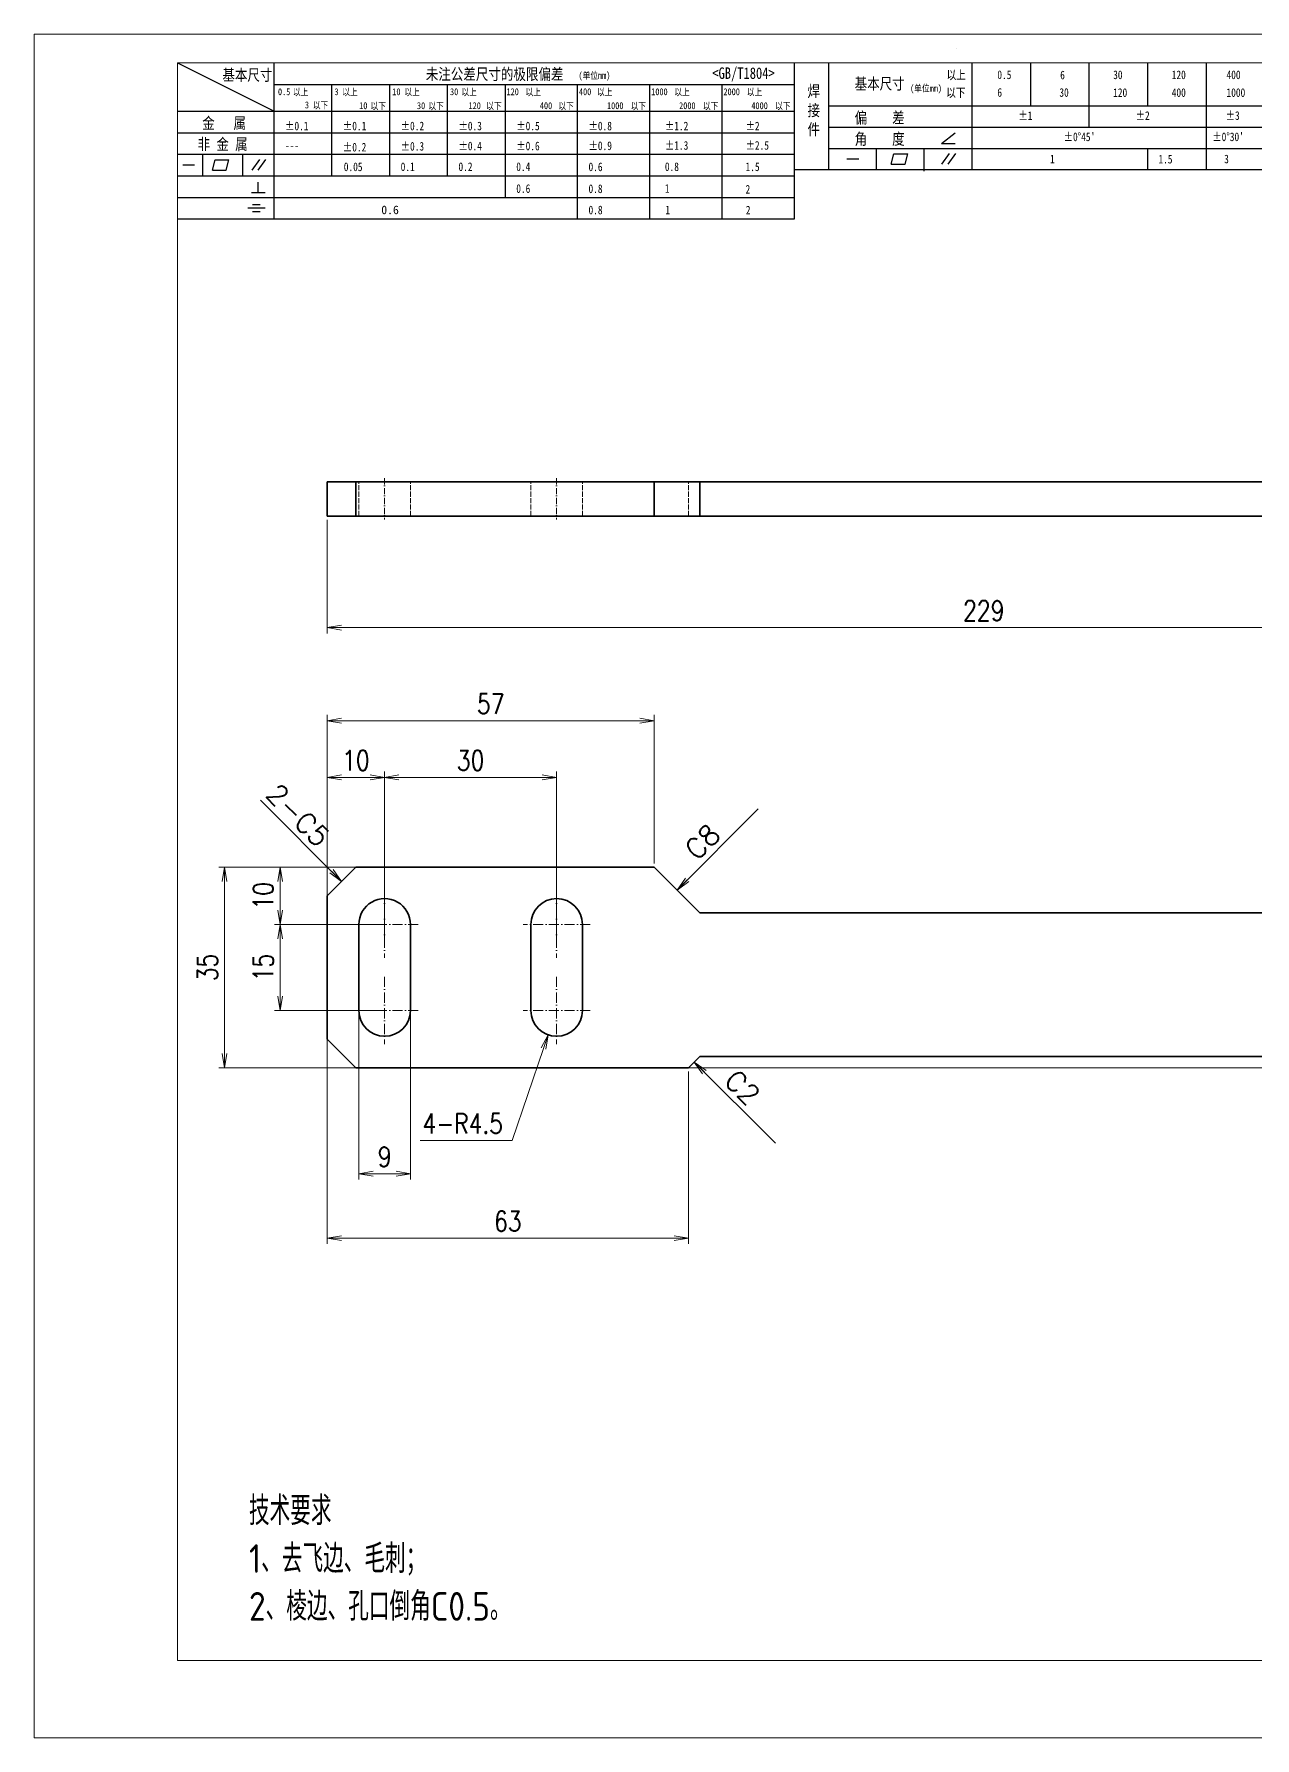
# Model space of a CAD drawing. Header units: millimetres. Extents: x -50143 to 104182, y -50696 to 54072.
# Drawn here: x -47467.5 to -47254.5, y 53477.5 to 53774.5 of the extents above; entities that cross this region are included whole.
import ezdxf
from ezdxf.enums import TextEntityAlignment as Align

# ---------------------------------------------------------------- set-up
doc = ezdxf.new("R2010")
doc.units = ezdxf.units.MM
doc.header["$LTSCALE"] = 0.5
doc.linetypes.add('DASHDOT', pattern=[18.5, 12, -3, 0.5, -3])
doc.linetypes.add('DASHED', pattern=[15, 12, -3])
for name, color, linetype, lineweight in [('DIM', 3, 'Continuous', 13), ('图框', 7, 'Continuous', 18), ('标注线', 3, 'Continuous', 18), ('细实线', 3, 'Continuous', 18)]:
    doc.layers.add(name, color=color, linetype=linetype, lineweight=lineweight)
doc.layers.add('图\\M+19E79\\M+195B6\\M+18E9A', color=7, linetype='Continuous')
doc.layers.add('打印', color=7, linetype='Continuous', lineweight=15, plot=False)
doc.layers.add('打印-禁用', color=7, linetype='Continuous', lineweight=15, plot=False)
doc.styles.add('DIM', font='romans.shx', dxfattribs={"width": 0.8, "bigfont": 'bigfont.shx'})
doc.styles.add('国标', font='simfang.ttf', dxfattribs={"width": 0.8})
doc.styles.add('机械长仿宋', font='gbenor.shx', dxfattribs={"height": 1, "bigfont": 'gbcbig.shx'})
doc.dimstyles.new('DEH 1-1$0', dxfattribs={"dimtxt": 3.5, "dimasz": 2.5, "dimexe": 1, "dimexo": 0.625, "dimgap": 1.2, "dimtad": 1, "dimzin": 9, "dimdsep": 46, "dimtxsty": 'DIM', "dimblk": 'OPEN', "dimcen": 0, "dimclrd": 8, "dimclre": 8, "dimclrt": 2, "dimazin": 2, "dimtfac": 0.5, "dimtmove": 0, "dimatfit": 3, "dimldrblk": 'OPEN', "dimfxl": 0, "dimtolj": 2, "dimlwd": 18, "dimlwe": 18, "dimarcsym": 0})
doc.dimstyles.new('DEH 1-1$4', dxfattribs={"dimtxt": 3.5, "dimasz": 2.5, "dimexe": 1, "dimexo": 0.625, "dimgap": 1.2, "dimtad": 1, "dimtoh": 1, "dimdsep": 46, "dimtxsty": 'DIM', "dimblk": 'OPEN', "dimcen": 0, "dimclrd": 8, "dimclre": 8, "dimclrt": 2, "dimazin": 2, "dimtfac": 0.5, "dimtofl": 0, "dimtmove": 0, "dimatfit": 3, "dimldrblk": 'OPEN', "dimfxl": 0, "dimtolj": 2, "dimlwd": 18, "dimlwe": 18, "dimarcsym": 0})
doc.dimstyles.new('LAM1-1', dxfattribs={"dimtxt": 3.5, "dimasz": 2.5, "dimexe": 1, "dimexo": 0.625, "dimgap": 1.2, "dimtad": 3, "dimdsep": 46, "dimtxsty": 'DIM', "dimblk": 'OPEN', "dimcen": 0, "dimclrd": 3, "dimclre": 3, "dimclrt": 2, "dimazin": 2, "dimtfac": 0.5, "dimtmove": 0, "dimatfit": 3, "dimldrblk": 'OPEN', "dimfxl": 0, "dimlwd": 13, "dimlwe": 13, "dimarcsym": 0})

# ---------------------------------------------------------------- blocks, each defined once
blk = doc.blocks.new('GZDEH零件A3图框V01版')
at = {"layer": '图\\M+19E79\\M+195B6\\M+18E9A', "color": 9}
for p, q in [((2882.49, -1554.46), (2899.37, -1562.92)), ((2899.37, -1581.67), (2899.37, -1554.46)), ((2990.09, -1581.67), (2990.09, -1554.46)), ((2996.09, -1573.08), (2996.09, -1554.46)), ((3021.09, -1561.98), (3021.09, -1554.46)), ((3031.31, -1561.98), (3031.31, -1554.46)), ((3041.53, -1561.98), (3041.53, -1554.46)), ((3051.75, -1561.98), (3051.75, -1554.46)), ((3061.98, -1561.98), (3061.98, -1554.46)), ((2899.37, -1558.24), (2990.09, -1558.24)), ((2909.45, -1574.17), (2909.45, -1558.24)), ((2919.53, -1574.17), (2919.53, -1558.24)), ((2929.61, -1574.17), (2929.61, -1558.24)), ((2939.69, -1577.92), (2939.69, -1558.24)), ((2952.29, -1581.67), (2952.29, -1558.24)), ((2964.89, -1581.67), (2964.89, -1558.24)), ((2977.49, -1581.67), (2977.49, -1558.24)), ((2996.09, -1561.98), (3113.09, -1561.98)), ((3021.09, -1573.08), (3021.09, -1561.98)), ((3041.53, -1565.68), (3041.53, -1561.98)), ((3061.98, -1573.08), (3061.98, -1561.98)), ((2882.49, -1562.92), (2990.09, -1562.92)), ((2882.49, -1566.67), (2990.09, -1566.67)), ((2996.09, -1565.68), (3113.09, -1565.68)), ((3015.75, -1568.51), (3018.15, -1566.66)), ((2882.49, -1570.42), (2990.09, -1570.42)), ((2886.92, -1574.12), (2886.92, -1570.42)), ((2893.91, -1574.12), (2893.91, -1570.42)), ((2996.09, -1569.38), (3113.09, -1569.38)), ((3004.42, -1573.08), (3004.42, -1569.38)), ((3006.97, -1572.12), (3007.45, -1570.33)), ((3007.45, -1570.33), (3009.86, -1570.33)), ((3009.39, -1572.12), (3009.86, -1570.33)), ((3012.75, -1573.08), (3012.75, -1569.38)), ((3015.75, -1568.51), (3018.15, -1568.51)), ((3015.81, -1572.12), (3017.15, -1570.26)), ((3016.89, -1572.12), (3018.23, -1570.26)), ((3051.75, -1573.08), (3051.75, -1569.38)), ((2883.43, -1572.27), (2885.49, -1572.27)), ((2888.59, -1573.16), (2889.07, -1571.37)), ((2888.59, -1573.16), (2891, -1573.16)), ((2889.07, -1571.37), (2891.48, -1571.37)), ((2891, -1573.16), (2891.48, -1571.37)), ((2895.52, -1573.16), (2896.85, -1571.3)), ((2896.6, -1573.16), (2897.94, -1571.3)), ((2990.09, -1573.08), (3113.09, -1573.08)), ((2999.26, -1571.23), (3001.32, -1571.23)), ((3006.97, -1572.12), (3009.39, -1572.12)), ((3012.75, -1573.33), (3012.75, -1573.08)), ((2882.49, -1574.17), (2990.09, -1574.17)), ((2895.42, -1577.05), (2897.81, -1577.05)), ((2896.58, -1577.05), (2896.58, -1575.28)), ((2882.49, -1577.92), (2990.09, -1577.92)), ((2894.79, -1579.77), (2897.77, -1579.77)), ((2895.57, -1579.17), (2896.92, -1579.17)), ((2882.49, -1581.67), (2990.09, -1581.67)), ((2895.57, -1580.37), (2896.93, -1580.37))]:
    blk.add_line(p, q, dxfattribs=at)
at = {"layer": '图框', "linetype": 'Continuous'}
for p, q in [((2882.49, -1554.46), (2882.49, -1832.96)), ((3272.49, -1554.46), (2882.49, -1554.46)), ((2882.49, -1832.96), (3272.49, -1832.96))]:
    blk.add_line(p, q, dxfattribs=at)
at = {"layer": '打印-禁用', "linetype": 'Continuous'}
for p, q in [((2857.49, -1549.46), (2857.49, -1846.46)), ((3277.49, -1549.46), (2857.49, -1549.46)), ((2857.49, -1846.46), (3277.49, -1846.46))]:
    blk.add_line(p, q, dxfattribs=at)
at = {"layer": '图\\M+19E79\\M+195B6\\M+18E9A', "color": 9, "style": '国标', "width": 0.8}
for s, height, p in [('基本尺寸', 2, (2890.33, -1557.58)), ('未注公差尺寸的极限偏差', 2, (2925.81, -1557.44)), ('<GB/T1804>', 2, (2975.78, -1557.27)), ('以上', 1.5, (3016.64, -1557.33)), ('0.5', 1.5, (3025.49, -1557.3)), ('6', 1.5, (3036.45, -1557.34)), ('30', 1.5, (3045.69, -1557.31)), ('120', 1.5, (3055.91, -1557.31)), ('400', 1.5, (3065.46, -1557.31)), ('30', 1.2, (2930.04, -1560.11)), ('基本尺寸', 2, (3000.6, -1559.1)), ('以下', 1.5, (3016.58, -1560.43)), ('6', 1.5, (3025.49, -1560.38)), ('30', 1.5, (3036.31, -1560.39)), ('120', 1.5, (3045.69, -1560.41)), ('400', 1.5, (3055.91, -1560.41)), ('1000', 1.5, (3065.46, -1560.41)), ('金   属', 2, (2886.82, -1565.98)), ('±0.1', 1.5, (2901.27, -1566.23)), ('±0.1', 1.5, (2911.35, -1566.23)), ('±0.2', 1.5, (2921.43, -1566.23)), ('±0.3', 1.5, (2931.51, -1566.23)), ('±0.5', 1.5, (2941.59, -1566.23)), ('±0.8', 1.5, (2954.19, -1566.23)), ('±1.2', 1.5, (2967.51, -1566.23)), ('±2', 1.5, (2981.58, -1566.23)), ('偏    差', 2, (3000.6, -1565.04)), ('±1', 1.5, (3029.16, -1564.42)), ('±2', 1.5, (3049.61, -1564.42)), ('±3', 1.5, (3065.3, -1564.42)), ('非 金 属', 2, (2886.02, -1569.65)), ('±0.3', 1.5, (2921.43, -1569.77)), ('±0.4', 1.5, (2931.51, -1569.71)), ('±0.6', 1.5, (2941.59, -1569.71)), ('±0.9', 1.5, (2954.19, -1569.68)), ('±1.3', 1.5, (2967.51, -1569.62)), ('±2.5', 1.5, (2981.58, -1569.61)), ('角    度', 2, (3000.6, -1568.74)), ("±0%%D45'", 1.5, (3037.06, -1568.12)), ("±0%%D30'", 1.5, (3062.98, -1568.12)), ('---', 1.5, (2901.27, -1569.65)), ('±0.2', 1.5, (2911.35, -1569.92)), ('1', 1.5, (3034.69, -1571.98)), ('1.5', 1.5, (3053.59, -1572.01)), ('3', 1.5, (3065.05, -1571.98)), ('0.1', 1.5, (2921.43, -1573.34)), ('0.2', 1.5, (2931.51, -1573.33)), ('0.4', 1.5, (2941.59, -1573.33)), ('0.6', 1.5, (2954.19, -1573.35)), ('0.8', 1.5, (2967.51, -1573.33)), ('1.5', 1.5, (2981.58, -1573.34)), ('0.6', 1.5, (2941.59, -1577.14)), ('0.8', 1.5, (2954.19, -1577.17)), ('1', 1.5, (2967.51, -1577.12)), ('2', 1.5, (2981.58, -1577.26)), ('0.8', 1.5, (2954.19, -1580.87)), ('1', 1.5, (2967.59, -1580.86)), ('2', 1.5, (2981.62, -1580.89))]:
    blk.add_text(s, height=height, dxfattribs=at).set_placement(p)
at = {"layer": '图\\M+19E79\\M+195B6\\M+18E9A', "color": 9, "lineweight": 15, "style": '国标', "width": 0.8}
for s, p in [('(单位mm)', (2952.44, -1557.27)), ('0.5', (2900.03, -1560.11)), ('以上', (2902.64, -1560.16)), ('3', (2909.88, -1560.11)), ('以上', (2911.25, -1560.16)), ('10', (2919.96, -1560.11)), ('以上', (2922.09, -1560.16)), ('以上', (2932.02, -1560.16)), ('120', (2939.88, -1560.11)), ('以上', (2943.21, -1560.16)), ('400', (2952.52, -1560.11)), ('以上', (2955.68, -1560.16)), ('1000', (2965.12, -1560.11)), ('以上', (2969.16, -1560.16)), ('2000', (2977.72, -1560.11)), ('以上', (2981.8, -1560.16)), ('(单位mm)', (3010.27, -1559.51)), ('3', (2904.73, -1562.41)), ('以下', (2906.1, -1562.46)), ('10', (2914.19, -1562.54)), ('以下', (2916.18, -1562.59)), ('30', (2924.27, -1562.54)), ('以下', (2926.26, -1562.59)), ('120', (2933.26, -1562.54)), ('以下', (2936.34, -1562.59)), ('400', (2945.7, -1562.54)), ('以下', (2948.94, -1562.59)), ('1000', (2957.41, -1562.54)), ('以下', (2961.54, -1562.59)), ('2000', (2969.99, -1562.54)), ('以下', (2974.14, -1562.59)), ('4000', (2982.59, -1562.54)), ('以下', (2986.74, -1562.59))]:
    blk.add_text(s, height=1.2, dxfattribs=at).set_placement(p)
at = {"layer": '图\\M+19E79\\M+195B6\\M+18E9A', "color": 9, "lineweight": 13, "style": '国标'}
blk.add_text('0.6', height=1.5, dxfattribs=at).set_placement((2918.05, -1580.85))
at = {"layer": '图\\M+19E79\\M+195B6\\M+18E9A', "color": 9, "insert": (2992.39, -1558.41), "char_height": 2, "width": 3.1877, "attachment_point": 1, "style": '国标'}
blk.add_mtext('焊\\P接\\P件', dxfattribs=at)
at = {"layer": '图\\M+19E79\\M+195B6\\M+18E9A', "color": 9, "insert": (2911.51, -1573.37), "char_height": 1.5, "attachment_point": 7, "style": '国标'}
blk.add_mtext_dynamic_manual_height_columns('0.05', width=5.1982, gutter_width=12.5, heights=[0], dxfattribs=at)
blk = doc.blocks.new('DEH A3')
at = {"layer": '图框'}
blk.add_blockref('GZDEH零件A3图框V01版', (-2857.49, 1846.46), dxfattribs=at)
blk = doc.blocks.new('_Open')
at = {"color": 0, "linetype": 'ByBlock', "lineweight": -2}
for p, q in [((-1, 0.17), (0, 0)), ((-1, -0.17), (0, 0)), ((0, 0), (-1, 0))]:
    blk.add_line(p, q, dxfattribs=at)
blk = doc.blocks.new('*D476')
at = {"layer": 'Defpoints', "color": 0, "transparency": 16777216}
for p in [(-47187.33, 53705.91), (-47416.33, 53690.53), (-47187.33, 53671.09)]:
    blk.add_point(p, dxfattribs=at)
at = {"layer": '标注线', "color": 8, "lineweight": 18, "transparency": 16777216}
for p, q in [((-47187.33, 53705.29), (-47187.33, 53670.09)), ((-47416.33, 53689.9), (-47416.33, 53670.09)), ((-47413.83, 53671.09), (-47189.83, 53671.09))]:
    blk.add_line(p, q, dxfattribs=at)
at = {"layer": '标注线', "color": 8, "lineweight": 18, "transparency": 16777216, "xscale": 2.5, "yscale": 2.5, "zscale": 2.5, "rotation": 180}
blk.add_blockref('_Open', (-47416.33, 53671.09), dxfattribs=at)
at = {"layer": '标注线', "color": 8, "lineweight": 18, "transparency": 16777216, "xscale": 2.5, "yscale": 2.5, "zscale": 2.5}
blk.add_blockref('_Open', (-47187.33, 53671.09), dxfattribs=at)
at = {"layer": '标注线', "color": 2, "transparency": 16777216, "insert": (-47301.83, 53674.04), "char_height": 3.5, "attachment_point": 5, "style": 'DIM'}
blk.add_mtext('\\A2;229', dxfattribs=at)
blk = doc.blocks.new('*D480')
at = {"layer": 'Defpoints', "color": 0, "transparency": 16777216}
for p in [(-47434.26, 53629.35), (-47391.54, 53629.35), (-47398.96, 53594.35)]:
    blk.add_point(p, dxfattribs=at)
at = {"layer": '标注线', "color": 8, "lineweight": 18, "transparency": 16777216}
for p, q in [((-47392.17, 53629.35), (-47435.26, 53629.35)), ((-47434.26, 53596.85), (-47434.26, 53626.85)), ((-47399.59, 53594.35), (-47435.26, 53594.35))]:
    blk.add_line(p, q, dxfattribs=at)
at = {"layer": '标注线', "color": 8, "lineweight": 18, "transparency": 16777216, "xscale": 2.5, "yscale": 2.5, "zscale": 2.5}
for p, rotation in [((-47434.26, 53629.35), 90), ((-47434.26, 53594.35), 270)]:
    blk.add_blockref('_Open', p, dxfattribs=dict(at, rotation=rotation))
at = {"layer": '标注线', "color": 2, "transparency": 16777216, "insert": (-47437.21, 53611.85), "char_height": 3.5, "attachment_point": 5, "rotation": 90, "style": 'DIM'}
blk.add_mtext('\\A2;35', dxfattribs=at)
blk = doc.blocks.new('*D481')
at = {"layer": 'Defpoints', "color": 0, "transparency": 16777216}
for p in [(-47424.54, 53629.35), (-47400.75, 53629.35), (-47406.33, 53619.35)]:
    blk.add_point(p, dxfattribs=at)
at = {"layer": '标注线', "color": 8, "lineweight": 18, "transparency": 16777216}
for p, q in [((-47401.37, 53629.35), (-47425.54, 53629.35)), ((-47424.54, 53621.85), (-47424.54, 53626.85)), ((-47406.95, 53619.35), (-47425.54, 53619.35))]:
    blk.add_line(p, q, dxfattribs=at)
at = {"layer": '标注线', "color": 8, "lineweight": 18, "transparency": 16777216, "xscale": 2.5, "yscale": 2.5, "zscale": 2.5}
for p, rotation in [((-47424.54, 53629.35), 90), ((-47424.54, 53619.35), 270)]:
    blk.add_blockref('_Open', p, dxfattribs=dict(at, rotation=rotation))
at = {"layer": '标注线', "color": 2, "transparency": 16777216, "insert": (-47427.49, 53624.35), "char_height": 3.5, "attachment_point": 5, "rotation": 90, "style": 'DIM'}
blk.add_mtext('\\A2;10', dxfattribs=at)
blk = doc.blocks.new('*D482')
at = {"layer": 'Defpoints', "color": 0, "transparency": 16777216}
for p in [(-47406.33, 53619.35), (-47424.54, 53604.35), (-47406.33, 53604.35)]:
    blk.add_point(p, dxfattribs=at)
at = {"layer": '标注线', "color": 8, "lineweight": 18, "transparency": 16777216}
for p, q in [((-47406.95, 53619.35), (-47425.54, 53619.35)), ((-47424.54, 53616.85), (-47424.54, 53606.85)), ((-47406.95, 53604.35), (-47425.54, 53604.35))]:
    blk.add_line(p, q, dxfattribs=at)
at = {"layer": '标注线', "color": 8, "lineweight": 18, "transparency": 16777216, "xscale": 2.5, "yscale": 2.5, "zscale": 2.5}
for p, rotation in [((-47424.54, 53619.35), 90), ((-47424.54, 53604.35), 270)]:
    blk.add_blockref('_Open', p, dxfattribs=dict(at, rotation=rotation))
at = {"layer": '标注线', "color": 2, "transparency": 16777216, "insert": (-47427.49, 53611.85), "char_height": 3.5, "attachment_point": 5, "rotation": 90, "style": 'DIM'}
blk.add_mtext('\\A2;15', dxfattribs=at)
blk = doc.blocks.new('*D483')
at = {"layer": 'Defpoints', "color": 0, "transparency": 16777216}
for p in [(-47416.33, 53644.99), (-47416.33, 53614.76), (-47406.33, 53614.76)]:
    blk.add_point(p, dxfattribs=at)
at = {"layer": '标注线', "color": 8, "lineweight": 18, "transparency": 16777216}
for p, q in [((-47416.33, 53615.39), (-47416.33, 53645.99)), ((-47408.83, 53644.99), (-47413.83, 53644.99)), ((-47406.33, 53615.39), (-47406.33, 53645.99))]:
    blk.add_line(p, q, dxfattribs=at)
at = {"layer": '标注线', "color": 8, "lineweight": 18, "transparency": 16777216, "xscale": 2.5, "yscale": 2.5, "zscale": 2.5, "rotation": 180}
blk.add_blockref('_Open', (-47416.33, 53644.99), dxfattribs=at)
at = {"layer": '标注线', "color": 8, "lineweight": 18, "transparency": 16777216, "xscale": 2.5, "yscale": 2.5, "zscale": 2.5}
blk.add_blockref('_Open', (-47406.33, 53644.99), dxfattribs=at)
at = {"layer": '标注线', "color": 2, "transparency": 16777216, "insert": (-47411.33, 53647.94), "char_height": 3.5, "attachment_point": 5, "style": 'DIM'}
blk.add_mtext('\\A2;10', dxfattribs=at)
blk = doc.blocks.new('*D484')
at = {"layer": 'Defpoints', "color": 0, "transparency": 16777216}
for p in [(-47376.33, 53644.99), (-47406.33, 53614.76), (-47376.33, 53614.76)]:
    blk.add_point(p, dxfattribs=at)
at = {"layer": '标注线', "color": 8, "lineweight": 18, "transparency": 16777216}
for p, q in [((-47406.33, 53615.39), (-47406.33, 53645.99)), ((-47403.83, 53644.99), (-47378.83, 53644.99)), ((-47376.33, 53615.39), (-47376.33, 53645.99))]:
    blk.add_line(p, q, dxfattribs=at)
at = {"layer": '标注线', "color": 8, "lineweight": 18, "transparency": 16777216, "xscale": 2.5, "yscale": 2.5, "zscale": 2.5, "rotation": 180}
blk.add_blockref('_Open', (-47406.33, 53644.99), dxfattribs=at)
at = {"layer": '标注线', "color": 8, "lineweight": 18, "transparency": 16777216, "xscale": 2.5, "yscale": 2.5, "zscale": 2.5}
blk.add_blockref('_Open', (-47376.33, 53644.99), dxfattribs=at)
at = {"layer": '标注线', "color": 2, "transparency": 16777216, "insert": (-47391.33, 53647.94), "char_height": 3.5, "attachment_point": 5, "style": 'DIM'}
blk.add_mtext('\\A2;30', dxfattribs=at)
blk = doc.blocks.new('*D486')
at = {"layer": 'Defpoints', "color": 0, "transparency": 16777216}
for p in [(-47360.07, 53594.35), (-47334.54, 53596.35), (-47167.52, 53594.35)]:
    blk.add_point(p, dxfattribs=at)
at = {"layer": '标注线', "color": 8, "lineweight": 18, "transparency": 16777216}
for p, q in [((-47167.52, 53598.85), (-47167.52, 53601.35)), ((-47359.44, 53594.35), (-47166.52, 53594.35)), ((-47333.92, 53596.35), (-47166.52, 53596.35)), ((-47167.52, 53596.35), (-47167.52, 53594.35)), ((-47167.52, 53591.85), (-47167.52, 53585.08))]:
    blk.add_line(p, q, dxfattribs=at)
at = {"layer": '标注线', "color": 8, "lineweight": 18, "transparency": 16777216, "xscale": 2.5, "yscale": 2.5, "zscale": 2.5}
for p, rotation in [((-47167.52, 53596.35), 270), ((-47167.52, 53594.35), 90)]:
    blk.add_blockref('_Open', p, dxfattribs=dict(at, rotation=rotation))
at = {"layer": '标注线', "color": 2, "transparency": 16777216, "insert": (-47170.47, 53587.22), "char_height": 3.5, "attachment_point": 5, "rotation": 90, "style": 'DIM'}
blk.add_mtext('\\A2;2', dxfattribs=at)
blk = doc.blocks.new('*D487')
at = {"layer": 'Defpoints', "color": 0, "transparency": 16777216}
for p in [(-47416.33, 53654.86), (-47359.33, 53629.35), (-47416.33, 53621.59)]:
    blk.add_point(p, dxfattribs=at)
at = {"layer": '标注线', "color": 8, "lineweight": 18, "transparency": 16777216}
for p, q in [((-47416.33, 53622.21), (-47416.33, 53655.86)), ((-47361.83, 53654.86), (-47413.83, 53654.86)), ((-47359.33, 53629.97), (-47359.33, 53655.86))]:
    blk.add_line(p, q, dxfattribs=at)
at = {"layer": '标注线', "color": 8, "lineweight": 18, "transparency": 16777216, "xscale": 2.5, "yscale": 2.5, "zscale": 2.5, "rotation": 180}
blk.add_blockref('_Open', (-47416.33, 53654.86), dxfattribs=at)
at = {"layer": '标注线', "color": 8, "lineweight": 18, "transparency": 16777216, "xscale": 2.5, "yscale": 2.5, "zscale": 2.5}
blk.add_blockref('_Open', (-47359.33, 53654.86), dxfattribs=at)
at = {"layer": '标注线', "color": 2, "transparency": 16777216, "insert": (-47387.83, 53657.81), "char_height": 3.5, "attachment_point": 5, "style": 'DIM'}
blk.add_mtext('\\A2;57', dxfattribs=at)
blk = doc.blocks.new('*D488')
at = {"layer": 'Defpoints', "color": 0, "transparency": 16777216}
for p in [(-47416.33, 53601.2), (-47353.33, 53594.35), (-47416.33, 53564.67)]:
    blk.add_point(p, dxfattribs=at)
at = {"layer": '标注线', "color": 8, "lineweight": 18, "transparency": 16777216}
for p, q in [((-47416.33, 53600.58), (-47416.33, 53563.67)), ((-47353.33, 53593.72), (-47353.33, 53563.67)), ((-47355.83, 53564.67), (-47413.83, 53564.67))]:
    blk.add_line(p, q, dxfattribs=at)
at = {"layer": '标注线', "color": 8, "lineweight": 18, "transparency": 16777216, "xscale": 2.5, "yscale": 2.5, "zscale": 2.5, "rotation": 180}
blk.add_blockref('_Open', (-47416.33, 53564.67), dxfattribs=at)
at = {"layer": '标注线', "color": 8, "lineweight": 18, "transparency": 16777216, "xscale": 2.5, "yscale": 2.5, "zscale": 2.5}
blk.add_blockref('_Open', (-47353.33, 53564.67), dxfattribs=at)
at = {"layer": '标注线', "color": 2, "transparency": 16777216, "insert": (-47384.83, 53567.62), "char_height": 3.5, "attachment_point": 5, "style": 'DIM'}
blk.add_mtext('\\A2;63', dxfattribs=at)
blk = doc.blocks.new('*D489')
at = {"layer": 'Defpoints', "color": 0, "transparency": 16777216}
for p in [(-47410.83, 53609.15), (-47401.83, 53609.15), (-47401.83, 53575.9)]:
    blk.add_point(p, dxfattribs=at)
at = {"layer": '标注线', "color": 8, "lineweight": 18, "transparency": 16777216}
for p, q in [((-47410.83, 53608.52), (-47410.83, 53574.9)), ((-47401.83, 53608.52), (-47401.83, 53574.9)), ((-47408.33, 53575.9), (-47404.33, 53575.9))]:
    blk.add_line(p, q, dxfattribs=at)
at = {"layer": '标注线', "color": 8, "lineweight": 18, "transparency": 16777216, "xscale": 2.5, "yscale": 2.5, "zscale": 2.5, "rotation": 180}
blk.add_blockref('_Open', (-47410.83, 53575.9), dxfattribs=at)
at = {"layer": '标注线', "color": 8, "lineweight": 18, "transparency": 16777216, "xscale": 2.5, "yscale": 2.5, "zscale": 2.5}
blk.add_blockref('_Open', (-47401.83, 53575.9), dxfattribs=at)
at = {"layer": '标注线', "color": 2, "transparency": 16777216, "insert": (-47406.33, 53578.85), "char_height": 3.5, "attachment_point": 5, "style": 'DIM'}
blk.add_mtext('\\A2;9', dxfattribs=at)
blk = doc.blocks.new('*D495')
at = {"layer": 'Defpoints', "color": 0, "transparency": 16777216}
for p in [(-47376.33, 53604.35), (-47377.79, 53600.09)]:
    blk.add_point(p, dxfattribs=at)
at = {"layer": '标注线', "color": 8, "lineweight": 18, "transparency": 16777216}
for p, q in [((-47384.1, 53581.7), (-47378.6, 53597.73)), ((-47400.1, 53581.7), (-47384.1, 53581.7))]:
    blk.add_line(p, q, dxfattribs=at)
at = {"layer": '标注线', "color": 8, "lineweight": 18, "transparency": 16777216, "xscale": 2.5, "yscale": 2.5, "zscale": 2.5, "rotation": 71.0532924514282}
blk.add_blockref('_Open', (-47377.79, 53600.09), dxfattribs=at)
at = {"layer": '标注线', "color": 2, "transparency": 16777216, "insert": (-47392.7, 53584.65), "char_height": 3.5, "attachment_point": 5, "style": 'DIM'}
blk.add_mtext('\\A2;{\\Fromans,bigfont|c134;4-}R4.5', dxfattribs=at)
blk = doc.blocks.new('CHAMFER_DIM_R')
at = {"layer": 'DIM', "color": 2, "style": 'DIM'}
blk.add_attdef('000', text='', height=3.5, rotation=90, dxfattribs=at).set_placement((0, 6), align=Align.BOTTOM_LEFT)
at = {"layer": 'DIM'}
blk.add_leader([(0, 0), (0, 20)], dimstyle='LAM1-1', dxfattribs=at)
blk = doc.blocks.new('CHAMFER_DIM_L')
at = {"layer": 'DIM', "color": 2, "style": 'DIM'}
blk.add_attdef('000', text='', height=3.5, rotation=270, dxfattribs=at).set_placement((0, 7), align=Align.BOTTOM_RIGHT)
at = {"layer": 'DIM'}
blk.add_leader([(0, 0), (0, 20)], dimstyle='LAM1-1', dxfattribs=at)

msp = doc.modelspace()

# ---------------------------------------------------------------- linework, layer by layer
at = {"color": 7, "lineweight": 35, "ltscale": 0.125}
for p, q in [((-47411.327, 53696.527), (-47416.327, 53696.527)), ((-47411.327, 53690.527), (-47416.327, 53690.527))]:
    msp.add_line(p, q, dxfattribs=at)
at = {"color": 7, "lineweight": 35, "ltscale": 0.15}
for p, q in [((-47416.327, 53690.527), (-47416.327, 53696.527)), ((-47411.327, 53690.527), (-47411.327, 53696.527)), ((-47359.327, 53690.527), (-47359.327, 53696.527)), ((-47351.327, 53690.527), (-47351.327, 53696.527))]:
    msp.add_line(p, q, dxfattribs=at)
at = {"color": 7, "lineweight": 35}
for p, q in [((-47359.327, 53696.527), (-47411.327, 53696.527)), ((-47351.327, 53696.527), (-47196.327, 53696.527)), ((-47359.327, 53690.527), (-47411.327, 53690.527)), ((-47195.327, 53690.527), (-47351.327, 53690.527)), ((-47359.327, 53629.349), (-47411.327, 53629.349)), ((-47416.327, 53599.349), (-47416.327, 53624.349)), ((-47195.327, 53621.349), (-47351.327, 53621.349)), ((-47411.327, 53594.349), (-47353.327, 53594.349)), ((-47351.327, 53596.349), (-47195.327, 53596.349))]:
    msp.add_line(p, q, dxfattribs=at)
at = {"color": 1, "linetype": 'DASHED', "lineweight": 13, "ltscale": 0.15}
for p, q in [((-47411.327, 53696.527), (-47411.327, 53690.527)), ((-47410.827, 53690.527), (-47410.827, 53696.527)), ((-47401.827, 53690.527), (-47401.827, 53696.527)), ((-47380.827, 53690.527), (-47380.827, 53696.527)), ((-47371.827, 53690.527), (-47371.827, 53696.527)), ((-47353.327, 53690.527), (-47353.327, 53696.527)), ((-47351.327, 53696.527), (-47351.327, 53690.527))]:
    msp.add_line(p, q, dxfattribs=at)
at = {"color": 2, "linetype": 'DASHDOT', "lineweight": 13, "ltscale": 0.180011}
for p, q in [((-47406.327, 53697.127), (-47406.327, 53689.927)), ((-47376.327, 53697.127), (-47376.327, 53689.927))]:
    msp.add_line(p, q, dxfattribs=at)
at = {"color": 7, "lineweight": 35, "ltscale": 0.2}
for p, q in [((-47359.327, 53696.527), (-47351.327, 53696.527)), ((-47359.327, 53690.527), (-47351.327, 53690.527))]:
    msp.add_line(p, q, dxfattribs=at)
at = {"color": 7, "lineweight": 35, "ltscale": 0.176777}
for p, q in [((-47411.327, 53629.349), (-47416.327, 53624.349)), ((-47416.327, 53599.349), (-47411.327, 53594.349))]:
    msp.add_line(p, q, dxfattribs=at)
at = {"color": 7, "lineweight": 35, "ltscale": 0.282843}
msp.add_line((-47359.327, 53629.349), (-47351.327, 53621.349), dxfattribs=at)
at = {"color": 2, "linetype": 'DASHDOT', "lineweight": 13, "ltscale": 0.292502}
for p, q in [((-47406.327, 53625.199), (-47406.327, 53613.499)), ((-47376.327, 53625.199), (-47376.327, 53613.499)), ((-47406.327, 53610.199), (-47406.327, 53598.499)), ((-47376.327, 53610.199), (-47376.327, 53598.499))]:
    msp.add_line(p, q, dxfattribs=at)
at = {"color": 2, "linetype": 'DASHDOT', "lineweight": 13, "ltscale": 0.292505}
for p, q in [((-47400.477, 53619.349), (-47412.177, 53619.349)), ((-47370.477, 53619.349), (-47382.177, 53619.349)), ((-47400.477, 53604.349), (-47412.177, 53604.349)), ((-47370.477, 53604.349), (-47382.177, 53604.349))]:
    msp.add_line(p, q, dxfattribs=at)
at = {"color": 7, "lineweight": 35, "ltscale": 0.375}
for p, q in [((-47410.827, 53604.349), (-47410.827, 53619.349)), ((-47401.827, 53619.349), (-47401.827, 53604.349)), ((-47380.827, 53604.349), (-47380.827, 53619.349)), ((-47371.827, 53619.349), (-47371.827, 53604.349))]:
    msp.add_line(p, q, dxfattribs=at)
at = {"color": 7, "lineweight": 35, "ltscale": 0.070711}
msp.add_line((-47353.327, 53594.349), (-47351.327, 53596.349), dxfattribs=at)
at = {"color": 7, "lineweight": 35}
for centre, start, end in [((-47406.327, 53619.349), 0, 180.00001), ((-47376.327, 53619.349), 0, 179.99999), ((-47406.327, 53604.349), 180.00001, 0), ((-47376.327, 53604.349), 180.00001, 0)]:
    msp.add_arc(centre, 4.5, start, end, dxfattribs=at)
at = {"layer": '打印'}
msp.add_lwpolyline([(-47467.466, 53774.549), (-47047.466, 53774.549), (-47047.466, 53477.549), (-47467.466, 53477.549)], close=True, dxfattribs=at)
at = {"layer": '细实线', "ltscale": 2.48512e-05}
msp.add_line((-47306.63, 53771.99), (-47306.63, 53771.989), dxfattribs=at)

# ---------------------------------------------------------------- block references
at = {"layer": 'DIM'}
for name, p, rotation, values in [('CHAMFER_DIM_L', (-47413.827, 53626.849), 45, {'000': '2-C5'}), ('CHAMFER_DIM_R', (-47355.327, 53625.349), 315, {'000': 'C8'}), ('CHAMFER_DIM_R', (-47352.327, 53595.349), 224.9999999999999, {'000': 'C2'})]:
    msp.add_blockref(name, p, dxfattribs=dict(at, rotation=rotation)).add_auto_attribs(values)
at = {"layer": '图框'}
msp.add_blockref('DEH A3', (-47467.466, 53477.549), dxfattribs=at)

# ---------------------------------------------------------------- texts
at = {"layer": '标注线', "color": 2, "insert": (-47429.988, 53497.932), "char_height": 5, "width": 114.82461, "attachment_point": 7, "style": '机械长仿宋'}
msp.add_mtext('\\A2;技术要求\\P1、去飞边、毛刺；\\P2、棱边、孔口倒角C0.5。', dxfattribs=at)

# ---------------------------------------------------------------- dimensions: what is measured, and where the dimension line sits
at = {"layer": '标注线'}
for base, p1, p2, picture, middle in [((-47187.327, 53671.09), (-47416.327, 53690.527), (-47187.327, 53705.913), '*D476', (-47301.827, 53674.04)), ((-47416.327, 53654.856), (-47359.327, 53629.349), (-47416.327, 53621.587), '*D487', (-47387.827, 53657.806)), ((-47416.327, 53644.991), (-47406.327, 53614.762), (-47416.327, 53614.762), '*D483', (-47411.327, 53647.941)), ((-47376.327, 53644.991), (-47406.327, 53614.762), (-47376.327, 53614.762), '*D484', (-47391.327, 53647.941)), ((-47401.827, 53575.896), (-47410.827, 53609.145), (-47401.827, 53609.145), '*D489', (-47406.327, 53578.846)), ((-47416.327, 53564.675), (-47353.327, 53594.349), (-47416.327, 53601.203), '*D488', (-47384.827, 53567.625))]:
    dim = msp.add_linear_dim(base=base, p1=p1, p2=p2, dimstyle='DEH 1-1$0', dxfattribs=at)
    dim.commit()
    dim.dimension.update_dxf_attribs({"geometry": picture, "text_midpoint": middle})
for base, p1, p2, picture, middle in [((-47434.264, 53629.349), (-47398.963, 53594.349), (-47391.544, 53629.349), '*D480', (-47437.214, 53611.849)), ((-47424.539, 53629.349), (-47406.327, 53619.349), (-47400.747, 53629.349), '*D481', (-47427.489, 53624.349)), ((-47424.539, 53604.349), (-47406.327, 53619.349), (-47406.327, 53604.349), '*D482', (-47427.489, 53611.849)), ((-47167.523, 53594.349), (-47334.541, 53596.349), (-47360.066, 53594.349), '*D486', (-47170.473, 53587.216))]:
    dim = msp.add_linear_dim(base=base, p1=p1, p2=p2, angle=90, dimstyle='DEH 1-1$0', dxfattribs=at)
    dim.commit()
    dim.dimension.update_dxf_attribs({"geometry": picture, "text_midpoint": middle})
dim = msp.add_radius_dim(center=(-47376.327, 53604.349), mpoint=(-47377.788, 53600.093), text='{\\Fromans,bigfont|c134;4-}<>', dimstyle='DEH 1-1$4', dxfattribs=at)
dim.commit()
dim.dimension.update_dxf_attribs({"geometry": '*D495', "text_midpoint": (-47392.701, 53581.702), "dimtype": 164})

doc.saveas('drawing.dxf')
